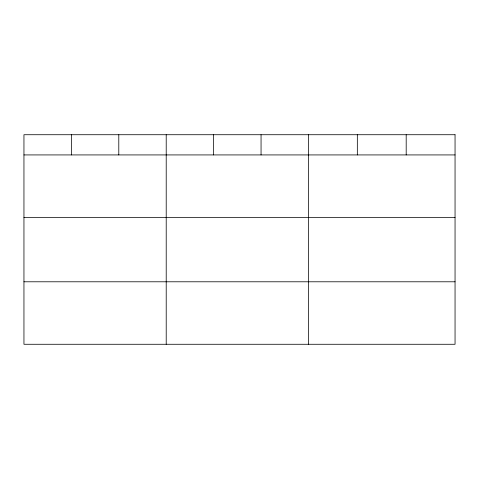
<?xml version="1.0" encoding="UTF-8"?>
<svg xmlns="http://www.w3.org/2000/svg" width="479" height="479" viewBox="0 0 479 479"><rect width="100%" height="100%" fill="white"/><g stroke="black" fill="none" stroke-linecap="round" stroke-linejoin="round"><path stroke-width="0.72" d="M23.95 154.927L455.05 154.927M23.95 217.406L455.05 217.406M23.95 281.79L455.05 281.79M406.192 134.725L406.192 154.927M357.334 134.725L357.334 154.927M308.476 134.725L308.476 344.275M261.055 134.725L261.055 154.927M213.634 134.725L213.634 154.927M166.213 134.725L166.213 344.275M118.792 134.725L118.792 154.927M71.371 134.725L71.371 154.927M455.05 134.725L23.95 134.725L23.95 344.275L455.05 344.275L455.05 134.725"/></g></svg>
